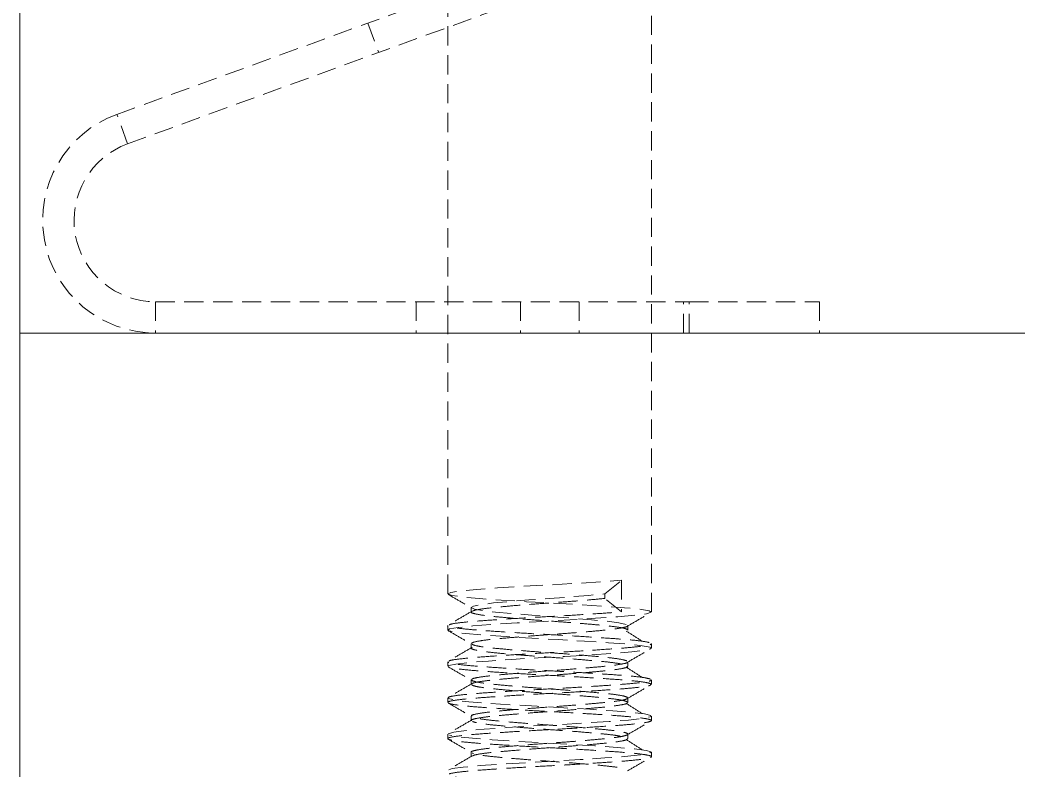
# Model space of a CAD drawing. Header units: feet. Extents: x 873 to 1463, y 2730 to 2935.
# Drawn here: x 1296.34 to 1309.3, y 2845.8 to 2855.55 of the extents above; entities that cross this region are included whole.
import ezdxf

# ---------------------------------------------------------------- set-up
doc = ezdxf.new("R2010")
doc.units = ezdxf.units.FT
doc.header["$MEASUREMENT"] = 0
doc.linetypes.add('HIDDEN', pattern=[0.375, 0.25, -0.125])

msp = doc.modelspace()

# ---------------------------------------------------------------- linework, layer by layer
at = {"color": 7, "linetype": 'HIDDEN', "lineweight": 0}
for p, q in [((1301.894, 2862.221), (1301.894, 2848.093)), ((1304.54, 2847.858), (1304.54, 2862.221)), ((1297.596, 2854.326), (1307.94, 2858.09)), ((1297.735, 2853.944), (1308.079, 2857.708)), ((1300.858, 2855.513), (1300.997, 2855.131)), ((1297.735, 2853.944), (1297.596, 2854.326)), ((1298.097, 2851.891), (1298.097, 2851.484)), ((1298.097, 2851.891), (1305.031, 2851.891)), ((1301.484, 2851.891), (1301.484, 2851.484)), ((1302.839, 2851.891), (1302.839, 2851.484)), ((1303.601, 2851.891), (1303.601, 2851.484)), ((1304.956, 2851.484), (1304.956, 2851.891)), ((1305.031, 2851.484), (1305.031, 2851.891)), ((1305.031, 2851.891), (1306.724, 2851.891)), ((1306.724, 2851.891), (1306.724, 2851.484)), ((1298.097, 2851.484), (1305.031, 2851.484)), ((1306.724, 2851.484), (1305.031, 2851.484)), ((1303.936, 2848.093), (1304.152, 2848.27)), ((1304.152, 2848.27), (1304.152, 2847.858)), ((1303.936, 2848.034), (1303.936, 2848.093)), ((1304.152, 2847.858), (1303.936, 2848.034)), ((1302.199, 2847.917), (1302.199, 2847.858)), ((1301.894, 2847.682), (1301.894, 2847.623)), ((1304.234, 2847.623), (1304.234, 2847.682)), ((1302.199, 2847.446), (1302.199, 2847.388)), ((1304.54, 2847.388), (1304.54, 2847.446)), ((1301.894, 2847.211), (1301.894, 2847.152)), ((1304.234, 2847.152), (1304.234, 2847.211)), ((1302.199, 2846.976), (1302.199, 2846.917)), ((1304.54, 2846.917), (1304.54, 2846.976)), ((1301.894, 2846.741), (1301.894, 2846.682)), ((1304.234, 2846.682), (1304.234, 2846.741)), ((1302.199, 2846.506), (1302.199, 2846.447)), ((1304.54, 2846.447), (1304.54, 2846.506)), ((1301.894, 2846.27), (1301.894, 2846.212)), ((1304.234, 2846.212), (1304.234, 2846.27)), ((1302.199, 2846.035), (1302.199, 2845.976)), ((1304.54, 2845.976), (1304.54, 2846.035))]:
    msp.add_line(p, q, dxfattribs=at)
at = {"color": 7, "linetype": 'Continuous', "lineweight": 15}
for p, q in [((1296.337, 2860.346), (1296.337, 2851.609)), ((1296.337, 2851.192), (1296.337, 2851.609)), ((1296.337, 2851.192), (1296.337, 2851.155)), ((1296.337, 2851.155), (1296.337, 2851.154)), ((1296.337, 2851.154), (1296.337, 2850.669)), ((1296.337, 2850.542), (1296.337, 2850.669)), ((1296.337, 2850.542), (1296.337, 2850.355)), ((1296.337, 2850.355), (1296.337, 2849.903)), ((1296.337, 2849.844), (1296.337, 2849.903)), ((1296.337, 2849.844), (1296.337, 2849.002)), ((1296.337, 2848.875), (1296.337, 2849.002)), ((1296.337, 2848.875), (1296.337, 2848.689)), ((1296.337, 2848.689), (1296.337, 2848.237)), ((1296.337, 2848.177), (1296.337, 2848.237)), ((1296.337, 2848.177), (1296.337, 2847.336)), ((1296.337, 2847.209), (1296.337, 2847.336)), ((1296.337, 2847.209), (1296.337, 2847.022)), ((1296.337, 2847.022), (1296.337, 2846.57)), ((1296.337, 2846.51), (1296.337, 2846.57)), ((1296.337, 2846.51), (1296.337, 2845.669))]:
    msp.add_line(p, q, dxfattribs=at)
at = {"color": 7, "linetype": 'Continuous', "lineweight": 15, "flags": 128}
msp.add_lwpolyline([(1310.096, 2851.484), (1296.337, 2851.484)], dxfattribs=at)
at = {"color": 7, "linetype": 'HIDDEN', "lineweight": 0, "flags": 128}
for points in [[(1301.905, 2847.152), (1301.906, 2847.162), (1301.998, 2847.182), (1302.177, 2847.203), (1302.422, 2847.221), (1302.728, 2847.242), (1303.068, 2847.262), (1303.412, 2847.281), (1303.749, 2847.301), (1304.048, 2847.321), (1304.285, 2847.34), (1304.453, 2847.36), (1304.533, 2847.38), (1304.522, 2847.399), (1304.42, 2847.42), (1304.234, 2847.44), (1303.982, 2847.459), (1303.671, 2847.479), (1303.33, 2847.499), (1302.986, 2847.518), (1302.651, 2847.538), (1302.358, 2847.558), (1302.128, 2847.577), (1301.968, 2847.598), (1301.897, 2847.618), (1301.917, 2847.637), (1302.028, 2847.657), (1302.222, 2847.677), (1302.48, 2847.696), (1302.796, 2847.716), (1303.138, 2847.736), (1303.482, 2847.755), (1303.814, 2847.776), (1304.102, 2847.795), (1304.326, 2847.815), (1304.477, 2847.835), (1304.538, 2847.855), (1304.509, 2847.874), (1304.389, 2847.894), (1304.188, 2847.914), (1303.923, 2847.933), (1303.603, 2847.954), (1303.26, 2847.973), (1302.917, 2847.992), (1302.587, 2848.013), (1302.306, 2848.033), (1302.089, 2848.052), (1301.946, 2848.072), (1301.894, 2848.092), (1301.932, 2848.111), (1302.061, 2848.132), (1302.269, 2848.151), (1302.54, 2848.17), (1302.865, 2848.191), (1303.208, 2848.21), (1303.551, 2848.23), (1303.877, 2848.25), (1304.152, 2848.27), (1304.152, 2848.27)], [(1304.211, 2847.697), (1304.118, 2847.718), (1303.964, 2847.738), (1303.76, 2847.757), (1303.514, 2847.777), (1303.25, 2847.797), (1302.986, 2847.816), (1302.733, 2847.837), (1302.516, 2847.856), (1302.349, 2847.875), (1302.24, 2847.896), (1302.199, 2847.915), (1302.229, 2847.935), (1302.328, 2847.955), (1302.488, 2847.975), (1302.697, 2847.994), (1302.946, 2848.014), (1303.21, 2848.034), (1303.474, 2848.053), (1303.725, 2848.074), (1303.936, 2848.093), (1303.936, 2848.093)], [(1301.903, 2846.27), (1301.898, 2846.276), (1301.972, 2846.296), (1302.134, 2846.317), (1302.367, 2846.336), (1302.662, 2846.356), (1302.998, 2846.376), (1303.342, 2846.395), (1303.683, 2846.415), (1303.992, 2846.435), (1304.242, 2846.454), (1304.425, 2846.474), (1304.524, 2846.494), (1304.532, 2846.513), (1304.448, 2846.534), (1304.278, 2846.554), (1304.039, 2846.573), (1303.738, 2846.593), (1303.4, 2846.613), (1303.057, 2846.632), (1302.717, 2846.652), (1302.413, 2846.672), (1302.169, 2846.691), (1301.994, 2846.711), (1301.904, 2846.732), (1301.904, 2846.732)], [(1301.909, 2845.807), (1301.95, 2845.822), (1302.095, 2845.842), (1302.314, 2845.861), (1302.598, 2845.881), (1302.928, 2845.901), (1303.272, 2845.921), (1303.615, 2845.94), (1303.933, 2845.961), (1304.196, 2845.98), (1304.394, 2846), (1304.512, 2846.02), (1304.538, 2846.039), (1304.473, 2846.059), (1304.319, 2846.079), (1304.093, 2846.098), (1303.803, 2846.118), (1303.47, 2846.139), (1303.127, 2846.158), (1302.785, 2846.178), (1302.47, 2846.198), (1302.214, 2846.217), (1302.023, 2846.237), (1301.915, 2846.257), (1301.915, 2846.257)]]:
    msp.add_lwpolyline(points, dxfattribs=at)
at = {"color": 7, "linetype": 'HIDDEN', "lineweight": 0}
for radius in [1.465, 1.058]:
    msp.add_arc((1298.097, 2852.949), radius, 110, 270, dxfattribs=at)
for points, knots in [([(1301.9, 2848.086), (1301.951, 2848.056), (1302.054, 2847.997), (1302.156, 2847.937), (1302.207, 2847.908)], [0, 0, 0, 0, 0.500298, 1, 1, 1, 1]), ([(1302.216, 2847.867), (1302.219, 2847.87), (1302.229, 2847.879), (1302.32, 2847.896), (1302.478, 2847.916), (1302.692, 2847.935), (1302.941, 2847.956), (1303.21, 2847.975), (1303.478, 2847.994), (1303.732, 2848.015), (1303.868, 2848.028), (1303.936, 2848.034)], [0, 0, 0, 0, 0.0522417, 0.1719834, 0.289888, 0.4073936, 0.527141, 0.6449459, 0.7625474, 0.8822974, 1, 1, 1, 1]), ([(1302.208, 2847.867), (1302.156, 2847.838), (1302.054, 2847.778), (1301.951, 2847.719), (1301.9, 2847.689)], [0, 0, 0, 0, 0.499708, 1, 1, 1, 1]), ([(1301.911, 2847.689), (1301.916, 2847.692), (1301.929, 2847.702), (1302.05, 2847.72), (1302.257, 2847.739), (1302.535, 2847.759), (1302.859, 2847.779), (1303.208, 2847.799), (1303.557, 2847.818), (1303.886, 2847.839), (1304.064, 2847.852), (1304.152, 2847.858)], [0, 0, 0, 0, 0.062874, 0.181267, 0.297851, 0.414043, 0.532441, 0.648928, 0.765213, 0.883614, 1, 1, 1, 1]), ([(1304.229, 2847.623), (1304.227, 2847.628), (1304.221, 2847.64), (1304.128, 2847.659), (1303.973, 2847.679), (1303.765, 2847.698), (1303.518, 2847.718), (1303.251, 2847.738), (1302.981, 2847.757), (1302.728, 2847.778), (1302.509, 2847.797), (1302.337, 2847.816), (1302.233, 2847.837), (1302.189, 2847.851), (1302.201, 2847.858), (1302.201, 2847.858)], [0, 0, 0, 0, 0.068624, 0.153602, 0.237577, 0.320768, 0.405758, 0.489669, 0.572913, 0.657912, 0.741758, 0.825059, 0.910067, 0.993845, 1, 1, 1, 1]), ([(1304.23, 2847.675), (1304.281, 2847.705), (1304.383, 2847.764), (1304.486, 2847.824), (1304.537, 2847.853)], [0, 0, 0, 0, 0.499893, 1, 1, 1, 1]), ([(1304.509, 2847.462), (1304.475, 2847.469), (1304.407, 2847.483), (1304.199, 2847.502), (1303.93, 2847.521), (1303.609, 2847.542), (1303.261, 2847.562), (1302.911, 2847.581), (1302.581, 2847.601), (1302.296, 2847.621), (1302.073, 2847.64), (1301.938, 2847.661), (1301.881, 2847.674), (1301.896, 2847.681), (1301.897, 2847.682)], [0, 0, 0, 0, 0.091228, 0.181384, 0.270701, 0.361942, 0.452029, 0.541404, 0.632654, 0.722672, 0.812107, 0.903367, 0.993313, 1, 1, 1, 1]), ([(1301.9, 2847.616), (1301.951, 2847.586), (1302.054, 2847.526), (1302.156, 2847.467), (1302.207, 2847.437)], [0, 0, 0, 0, 0.500298, 1, 1, 1, 1]), ([(1302.206, 2847.446), (1302.207, 2847.451), (1302.208, 2847.462), (1302.293, 2847.481), (1302.441, 2847.501), (1302.645, 2847.519), (1302.888, 2847.54), (1303.155, 2847.56), (1303.425, 2847.579), (1303.681, 2847.599), (1303.904, 2847.619), (1304.082, 2847.638), (1304.193, 2847.659), (1304.241, 2847.673), (1304.231, 2847.68), (1304.229, 2847.682)], [0, 0, 0, 0, 0.060376, 0.14529, 0.229503, 0.31252, 0.397453, 0.481609, 0.564665, 0.649615, 0.733714, 0.816811, 0.901777, 0.985815, 1, 1, 1, 1]), ([(1304.422, 2847.478), (1304.374, 2847.508), (1304.28, 2847.567), (1304.186, 2847.626), (1304.139, 2847.656)], [0, 0, 0, 0, 0.500047, 1, 1, 1, 1]), ([(1302.208, 2847.397), (1302.156, 2847.367), (1302.054, 2847.308), (1301.951, 2847.248), (1301.9, 2847.218)], [0, 0, 0, 0, 0.499708, 1, 1, 1, 1]), ([(1301.91, 2847.219), (1301.911, 2847.221), (1301.916, 2847.229), (1302.018, 2847.245), (1302.208, 2847.265), (1302.474, 2847.284), (1302.79, 2847.305), (1303.136, 2847.325), (1303.487, 2847.343), (1303.82, 2847.364), (1304.111, 2847.384), (1304.341, 2847.403), (1304.486, 2847.423), (1304.549, 2847.438), (1304.535, 2847.445), (1304.533, 2847.446)], [0, 0, 0, 0, 0.0289827, 0.1166913, 0.2036803, 0.2894385, 0.3771674, 0.4640983, 0.549896, 0.6376429, 0.7245139, 0.8103548, 0.898118, 0.984927, 1, 1, 1, 1]), ([(1304.14, 2847.185), (1304.097, 2847.191), (1304.011, 2847.205), (1303.81, 2847.223), (1303.571, 2847.244), (1303.306, 2847.264), (1303.036, 2847.283), (1302.777, 2847.303), (1302.55, 2847.323), (1302.368, 2847.342), (1302.247, 2847.363), (1302.19, 2847.381), (1302.206, 2847.392), (1302.213, 2847.397)], [0, 0, 0, 0, 0.091944, 0.183771, 0.277749, 0.371205, 0.463058, 0.557065, 0.650465, 0.742348, 0.83638, 0.929722, 1, 1, 1, 1]), ([(1304.221, 2847.223), (1304.199, 2847.23), (1304.157, 2847.243), (1304.009, 2847.263), (1303.811, 2847.282), (1303.571, 2847.303), (1303.306, 2847.323), (1303.035, 2847.341), (1302.777, 2847.362), (1302.549, 2847.382), (1302.369, 2847.401), (1302.249, 2847.42), (1302.223, 2847.432), (1302.212, 2847.437)], [0, 0, 0, 0, 0.093246, 0.186057, 0.277197, 0.370473, 0.46323, 0.554396, 0.6477, 0.740401, 0.831597, 0.924926, 1, 1, 1, 1]), ([(1304.23, 2847.205), (1304.281, 2847.235), (1304.383, 2847.294), (1304.486, 2847.353), (1304.537, 2847.383)], [0, 0, 0, 0, 0.499893, 1, 1, 1, 1]), ([(1304.522, 2846.988), (1304.495, 2846.995), (1304.439, 2847.008), (1304.246, 2847.028), (1303.989, 2847.047), (1303.677, 2847.067), (1303.333, 2847.088), (1302.981, 2847.106), (1302.645, 2847.127), (1302.349, 2847.147), (1302.114, 2847.166), (1301.949, 2847.186), (1301.914, 2847.199), (1301.897, 2847.206)], [0, 0, 0, 0, 0.091632, 0.182839, 0.272412, 0.364074, 0.455229, 0.544827, 0.636516, 0.727616, 0.817242, 0.908957, 1, 1, 1, 1]), ([(1301.9, 2847.145), (1301.951, 2847.116), (1302.054, 2847.056), (1302.156, 2846.996), (1302.207, 2846.967)], [0, 0, 0, 0, 0.500298, 1, 1, 1, 1]), ([(1304.532, 2846.925), (1304.51, 2846.932), (1304.467, 2846.945), (1304.291, 2846.966), (1304.047, 2846.984), (1303.744, 2847.004), (1303.405, 2847.025), (1303.052, 2847.043), (1302.711, 2847.064), (1302.406, 2847.084), (1302.154, 2847.103), (1301.985, 2847.123), (1301.902, 2847.137), (1301.904, 2847.145), (1301.904, 2847.145)], [0, 0, 0, 0, 0.09048, 0.181191, 0.269884, 0.36041, 0.451085, 0.53977, 0.630339, 0.720976, 0.809658, 0.900269, 0.990866, 1, 1, 1, 1]), ([(1302.208, 2846.976), (1302.206, 2846.979), (1302.202, 2846.989), (1302.271, 2847.006), (1302.406, 2847.026), (1302.6, 2847.045), (1302.836, 2847.065), (1303.099, 2847.086), (1303.37, 2847.104), (1303.631, 2847.125), (1303.862, 2847.145), (1304.05, 2847.164), (1304.173, 2847.184), (1304.232, 2847.198), (1304.229, 2847.205), (1304.229, 2847.205)], [0, 0, 0, 0, 0.044446, 0.131462, 0.218387, 0.303512, 0.390565, 0.477447, 0.562581, 0.649667, 0.736505, 0.821651, 0.90877, 0.995561, 1, 1, 1, 1]), ([(1302.208, 2846.917), (1302.206, 2846.92), (1302.202, 2846.93), (1302.271, 2846.947), (1302.406, 2846.967), (1302.6, 2846.986), (1302.836, 2847.007), (1303.099, 2847.027), (1303.37, 2847.045), (1303.631, 2847.066), (1303.862, 2847.086), (1304.05, 2847.105), (1304.176, 2847.125), (1304.236, 2847.141), (1304.228, 2847.15), (1304.226, 2847.152)], [0, 0, 0, 0, 0.042927, 0.127616, 0.212215, 0.295062, 0.379786, 0.464343, 0.547199, 0.631955, 0.716469, 0.799337, 0.884125, 0.968594, 1, 1, 1, 1]), ([(1304.422, 2847.008), (1304.374, 2847.037), (1304.28, 2847.097), (1304.186, 2847.156), (1304.139, 2847.185)], [0, 0, 0, 0, 0.500047, 1, 1, 1, 1]), ([(1301.905, 2846.741), (1301.903, 2846.744), (1301.897, 2846.754), (1301.987, 2846.771), (1302.162, 2846.791), (1302.415, 2846.81), (1302.722, 2846.83), (1303.064, 2846.85), (1303.417, 2846.869), (1303.755, 2846.889), (1304.056, 2846.91), (1304.3, 2846.928), (1304.464, 2846.949), (1304.542, 2846.965), (1304.532, 2846.974), (1304.529, 2846.976)], [0, 0, 0, 0, 0.0428562, 0.127542, 0.2121387, 0.2949912, 0.3797118, 0.4642671, 0.5471278, 0.6318813, 0.7163936, 0.7992663, 0.8840509, 0.9685181, 1, 1, 1, 1]), ([(1304.228, 2846.749), (1304.212, 2846.755), (1304.178, 2846.769), (1304.043, 2846.789), (1303.855, 2846.808), (1303.622, 2846.828), (1303.361, 2846.848), (1303.09, 2846.867), (1302.828, 2846.887), (1302.593, 2846.908), (1302.402, 2846.926), (1302.262, 2846.947), (1302.226, 2846.96), (1302.207, 2846.967)], [0, 0, 0, 0, 0.091355, 0.182944, 0.272486, 0.363887, 0.455439, 0.544974, 0.636419, 0.727933, 0.817464, 0.908952, 1, 1, 1, 1]), ([(1301.903, 2846.682), (1301.9, 2846.684), (1301.889, 2846.692), (1301.962, 2846.708), (1302.119, 2846.728), (1302.359, 2846.747), (1302.656, 2846.767), (1302.993, 2846.788), (1303.345, 2846.806), (1303.689, 2846.826), (1303.999, 2846.847), (1304.256, 2846.866), (1304.437, 2846.886), (1304.534, 2846.903), (1304.53, 2846.913), (1304.529, 2846.917)], [0, 0, 0, 0, 0.025851, 0.110189, 0.195046, 0.277969, 0.362357, 0.447188, 0.530089, 0.614525, 0.699328, 0.782211, 0.866693, 0.951467, 1, 1, 1, 1]), ([(1302.208, 2846.927), (1302.156, 2846.897), (1302.054, 2846.837), (1301.951, 2846.778), (1301.9, 2846.748)], [0, 0, 0, 0, 0.499708, 1, 1, 1, 1]), ([(1304.228, 2846.69), (1304.212, 2846.696), (1304.178, 2846.71), (1304.043, 2846.73), (1303.855, 2846.749), (1303.622, 2846.769), (1303.361, 2846.79), (1303.09, 2846.808), (1302.828, 2846.829), (1302.593, 2846.849), (1302.402, 2846.868), (1302.262, 2846.888), (1302.225, 2846.901), (1302.207, 2846.908)], [0, 0, 0, 0, 0.091316, 0.182866, 0.27237, 0.363732, 0.455246, 0.544743, 0.636149, 0.727624, 0.817118, 0.908566, 1, 1, 1, 1]), ([(1304.23, 2846.735), (1304.281, 2846.764), (1304.383, 2846.824), (1304.486, 2846.883), (1304.537, 2846.912)], [0, 0, 0, 0, 0.499893, 1, 1, 1, 1]), ([(1302.207, 2846.506), (1302.204, 2846.507), (1302.196, 2846.516), (1302.252, 2846.531), (1302.373, 2846.552), (1302.557, 2846.571), (1302.786, 2846.591), (1303.045, 2846.611), (1303.315, 2846.63), (1303.58, 2846.65), (1303.818, 2846.671), (1304.016, 2846.689), (1304.155, 2846.709), (1304.229, 2846.727), (1304.227, 2846.737), (1304.226, 2846.741)], [0, 0, 0, 0, 0.025923, 0.110262, 0.195123, 0.278041, 0.36243, 0.447265, 0.53016, 0.614598, 0.699405, 0.782282, 0.866766, 0.951544, 1, 1, 1, 1]), ([(1304.422, 2846.537), (1304.374, 2846.567), (1304.28, 2846.626), (1304.186, 2846.685), (1304.139, 2846.715)], [0, 0, 0, 0, 0.500047, 1, 1, 1, 1]), ([(1304.481, 2845.528), (1304.419, 2845.537), (1304.297, 2845.555), (1303.938, 2845.58), (1303.505, 2845.608), (1303.03, 2845.633), (1302.582, 2845.661), (1302.209, 2845.686), (1301.961, 2845.713), (1301.874, 2845.737), (1301.916, 2845.759), (1302.044, 2845.779), (1302.254, 2845.799), (1302.529, 2845.818), (1302.853, 2845.839), (1303.202, 2845.858), (1303.552, 2845.877), (1303.878, 2845.898), (1304.159, 2845.917), (1304.374, 2845.937), (1304.51, 2845.957), (1304.555, 2845.977), (1304.508, 2845.996), (1304.371, 2846.017), (1304.154, 2846.036), (1303.873, 2846.055), (1303.546, 2846.076), (1303.196, 2846.095), (1302.847, 2846.115), (1302.524, 2846.135), (1302.249, 2846.154), (1302.041, 2846.174), (1301.915, 2846.195), (1301.879, 2846.214), (1301.935, 2846.233), (1302.081, 2846.254), (1302.305, 2846.273), (1302.592, 2846.292), (1302.923, 2846.313), (1303.273, 2846.332), (1303.621, 2846.352), (1303.94, 2846.372), (1304.208, 2846.391), (1304.409, 2846.411), (1304.526, 2846.432), (1304.553, 2846.451), (1304.487, 2846.47), (1304.333, 2846.491), (1304.102, 2846.51), (1303.809, 2846.53), (1303.476, 2846.55), (1303.124, 2846.569), (1302.778, 2846.589), (1302.464, 2846.61), (1302.2, 2846.628), (1302.013, 2846.648), (1301.914, 2846.664), (1301.91, 2846.673), (1301.91, 2846.675)], [0, 0, 0, 0, 0.02315, 0.045863, 0.069054, 0.091764, 0.114919, 0.13772, 0.160763, 0.18374, 0.200846, 0.218298, 0.235493, 0.252612, 0.270064, 0.287245, 0.304377, 0.321831, 0.338997, 0.356143, 0.373597, 0.390748, 0.40791, 0.425363, 0.4425, 0.459676, 0.477129, 0.494252, 0.511442, 0.528894, 0.546005, 0.563209, 0.58066, 0.597758, 0.614976, 0.632425, 0.649512, 0.666743, 0.68419, 0.701266, 0.71851, 0.735954, 0.753021, 0.770278, 0.787719, 0.804776, 0.822045, 0.839483, 0.856532, 0.873812, 0.891247, 0.908288, 0.92558, 0.94301, 0.960045, 0.977348, 0.994773, 1, 1, 1, 1]), ([(1301.9, 2846.675), (1301.951, 2846.645), (1302.054, 2846.586), (1302.156, 2846.526), (1302.207, 2846.496)], [0, 0, 0, 0, 0.500298, 1, 1, 1, 1]), ([(1302.206, 2846.447), (1302.204, 2846.449), (1302.196, 2846.457), (1302.252, 2846.473), (1302.373, 2846.493), (1302.557, 2846.512), (1302.786, 2846.532), (1303.045, 2846.552), (1303.315, 2846.571), (1303.58, 2846.591), (1303.818, 2846.612), (1304.016, 2846.63), (1304.155, 2846.651), (1304.229, 2846.668), (1304.227, 2846.678), (1304.226, 2846.682)], [0, 0, 0, 0, 0.025592, 0.109932, 0.194793, 0.27771, 0.3621, 0.446935, 0.52983, 0.614268, 0.699075, 0.781953, 0.866437, 0.951214, 1, 1, 1, 1]), ([(1302.208, 2846.456), (1302.156, 2846.426), (1302.054, 2846.367), (1301.951, 2846.307), (1301.9, 2846.278)], [0, 0, 0, 0, 0.499708, 1, 1, 1, 1]), ([(1302.202, 2846.035), (1302.201, 2846.036), (1302.19, 2846.043), (1302.236, 2846.057), (1302.342, 2846.077), (1302.516, 2846.096), (1302.736, 2846.116), (1302.99, 2846.137), (1303.26, 2846.156), (1303.527, 2846.175), (1303.773, 2846.196), (1303.979, 2846.215), (1304.133, 2846.235), (1304.224, 2846.255), (1304.244, 2846.274), (1304.194, 2846.294), (1304.075, 2846.315), (1303.897, 2846.333), (1303.672, 2846.353), (1303.416, 2846.374), (1303.145, 2846.393), (1302.88, 2846.413), (1302.638, 2846.433), (1302.435, 2846.452), (1302.291, 2846.472), (1302.217, 2846.487), (1302.213, 2846.495), (1302.213, 2846.496)], [0, 0, 0, 0, 0.004645, 0.047441, 0.090812, 0.13328, 0.176109, 0.219475, 0.261917, 0.304778, 0.348138, 0.390554, 0.433447, 0.476799, 0.519193, 0.562116, 0.60546, 0.647834, 0.690786, 0.734121, 0.776475, 0.819456, 0.86278, 0.905118, 0.948126, 0.991439, 1, 1, 1, 1]), ([(1304.132, 2846.244), (1304.111, 2846.248), (1304.055, 2846.259), (1303.896, 2846.275), (1303.673, 2846.295), (1303.416, 2846.315), (1303.145, 2846.334), (1302.88, 2846.354), (1302.637, 2846.375), (1302.436, 2846.393), (1302.284, 2846.413), (1302.238, 2846.427), (1302.215, 2846.434)], [0, 0, 0, 0, 0.059901, 0.163106, 0.267722, 0.373269, 0.476428, 0.581113, 0.686635, 0.789753, 0.894505, 1, 1, 1, 1]), ([(1304.23, 2846.264), (1304.281, 2846.294), (1304.383, 2846.353), (1304.486, 2846.412), (1304.537, 2846.442)], [0, 0, 0, 0, 0.499893, 1, 1, 1, 1]), ([(1301.9, 2846.204), (1301.951, 2846.175), (1302.054, 2846.115), (1302.156, 2846.056), (1302.207, 2846.026)], [0, 0, 0, 0, 0.500298, 1, 1, 1, 1]), ([(1302.215, 2845.986), (1302.222, 2845.99), (1302.239, 2846), (1302.345, 2846.019), (1302.515, 2846.038), (1302.736, 2846.057), (1302.99, 2846.078), (1303.26, 2846.097), (1303.527, 2846.117), (1303.772, 2846.137), (1303.98, 2846.156), (1304.132, 2846.176), (1304.222, 2846.195), (1304.227, 2846.207), (1304.228, 2846.212)], [0, 0, 0, 0, 0.055497, 0.143973, 0.230606, 0.317976, 0.406441, 0.49302, 0.580455, 0.668908, 0.755436, 0.842935, 0.931373, 1, 1, 1, 1]), ([(1304.422, 2846.067), (1304.374, 2846.097), (1304.28, 2846.156), (1304.186, 2846.215), (1304.139, 2846.244)], [0, 0, 0, 0, 0.500047, 1, 1, 1, 1]), ([(1302.208, 2845.986), (1302.156, 2845.956), (1302.054, 2845.896), (1301.951, 2845.837), (1301.9, 2845.807)], [0, 0, 0, 0, 0.499708, 1, 1, 1, 1]), ([(1304.094, 2845.84), (1304.043, 2845.846), (1303.941, 2845.859), (1303.721, 2845.879), (1303.47, 2845.899), (1303.2, 2845.919), (1302.932, 2845.938), (1302.684, 2845.959), (1302.472, 2845.978), (1302.315, 2845.997), (1302.227, 2846.014), (1302.218, 2846.023), (1302.215, 2846.026)], [0, 0, 0, 0, 0.1055574, 0.2113588, 0.3188716, 0.4243449, 0.5302352, 0.6377422, 0.7431358, 0.8491125, 0.9566115, 1, 1, 1, 1]), ([(1304.23, 2845.794), (1304.281, 2845.823), (1304.383, 2845.883), (1304.486, 2845.942), (1304.537, 2845.972)], [0, 0, 0, 0, 0.499893, 1, 1, 1, 1])]:
    msp.add_open_spline(points, degree=3, knots=knots, dxfattribs=at)

doc.saveas('drawing.dxf')
